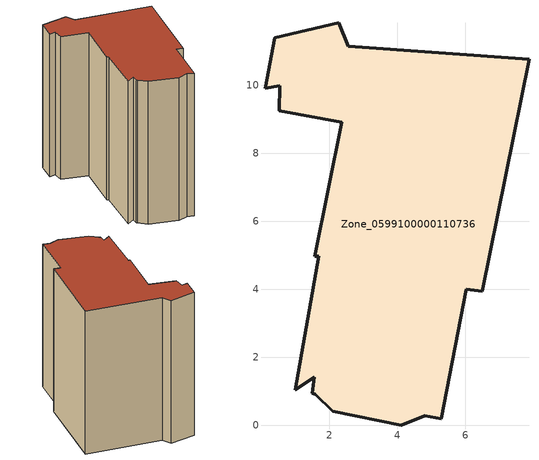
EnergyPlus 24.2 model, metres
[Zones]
Zone_0599100000110736
 floor ground (C_G): 7.87,10.76 6.5,3.93 6.03,3.99 5.29,0.18 4.81,0.27 4.11,0 2.1,0.4 1.58,0.91 1.5,0.93 1.56,1.41 0.99,1.04 1.69,4.96 1.57,4.97 2.37,8.9 0.53,9.24 0.54,9.98 0.11,9.91 0.39,11.39 2.28,11.83 2.56,11.14 z0
 wall outside (C_F): 2.28,11.83 0.39,11.39 0.11,9.91 0.54,9.98 0.53,9.24 2.37,8.9 1.57,4.97 1.69,4.96 0.99,1.04 1.56,1.41 1.5,0.93 1.58,0.91 2.1,0.4 4.11,0 4.81,0.27 5.29,0.18 6.03,3.99 6.5,3.93 7.87,10.76 2.56,11.14 2.28,11.83 z0:9.87
 roof outside (C_R): 1.69,4.96 0.99,1.04 1.56,1.41 1.5,0.93 1.58,0.91 2.1,0.4 4.11,0 4.81,0.27 5.29,0.18 6.03,3.99 6.5,3.93 7.87,10.76 2.56,11.14 2.28,11.83 0.39,11.39 0.11,9.91 0.54,9.98 0.53,9.24 2.37,8.9 1.57,4.97 z9.87
[BUILDING]
Pand.0599100000110736: North Axis=0; Terrain=City; Loads Convergence Tolerance Value=0.04; Temperature Convergence Tolerance Value=0.4; Solar Distribution=FullExterior; Maximum Number of Warmup Days=25; Minimum Number of Warmup Days=1
[Site:Location]
Rotterdam.The.Hague.AP_ZH_NLD Design_Conditions: Latitude=51.96; Longitude=4.45; Time Zone=1; Elevation=-4.5
[SITE:GROUNDTEMPERATURE:BUILDINGSURFACE]
18, 18, 18, 18, 18, 18, 18, 18, 18, 18, 18, 18
[MATERIAL] Thermal Absorptance=0.9; Solar Absorptance=0.7; Visible Absorptance=0.7
Name | Roughness | Thickness | Conductivity | Density | Specific Heat
G.TC.1946 | MediumSmooth | 0.15 | 1 | 540 | 1210
F.TC.1946 | Rough | 0.3 | 0.857143 | 1920 | 840
R.TC.1946 | MediumRough | 0.2 | 0.909091 | 1500 | 1000
[CONSTRUCTION]
C_G: G.TC.1946
C_F: F.TC.1946
C_R: R.TC.1946
[ZONE]
Zone_0599100000110736: Type=1; Multiplier=1; Ceiling Height=Autocalculate; Volume=Autocalculate; Floor Area=autocalculate; Part of Total Floor Area=Yes
[ZONEINFILTRATION:DESIGNFLOWRATE]
Infil_Zone_0599100000110736: Zone or ZoneList or Space or SpaceList=Zone_0599100000110736; Schedule=AlwaysOn; Design Flow Rate Calculation Method=Flow/Area; Flow Rate per Floor Area=0.003; Constant Term Coefficient=1; Temperature Term Coefficient=0; Velocity Term Coefficient=0; Velocity Squared Term Coefficient=0
[HVACTEMPLATE:ZONE:IDEALLOADSAIRSYSTEM]
Zone_0599100000110736: Maximum Heating Supply Air Temperature=50; Minimum Cooling Supply Air Temperature=13; Maximum Heating Supply Air Humidity Ratio=0.0156; Minimum Cooling Supply Air Humidity Ratio=0.0077; Heating Limit=NoLimit; Cooling Limit=NoLimit; Dehumidification Control Type=ConstantSensibleHeatRatio; Cooling Sensible Heat Ratio=0.7; Dehumidification Setpoint=60; Humidification Control Type=None; Humidification Setpoint=30; Outdoor Air Method=None; Outdoor Air Flow Rate per Person=0.00944; Outdoor Air Flow Rate per Zone Floor Area=0; Outdoor Air Flow Rate per Zone=0; Demand Controlled Ventilation Type=None; Outdoor Air Economizer Type=NoEconomizer; Heat Recovery Type=None; Sensible Heat Recovery Effectiveness=0.7; Latent Heat Recovery Effectiveness=0.65
[ZONECONTROL:THERMOSTAT]
ThermostatControl_Zone_0599100000110736: Zone or ZoneList=Zone_0599100000110736; Control Type Schedule=DualSetpointControlType; Control 1=Thermostat_Zone_0599100000110736; Temperature Difference Between Cutout And Setpoint=0
[THERMOSTATSETPOINT:DUALSETPOINT]
Thermostat_Zone_0599100000110736: Heating Setpoint Temperature Schedule=HeatingSetpoint_Zone_0599100000110736; Cooling Setpoint Temperature Schedule=CoolingSetpoint_Zone_0599100000110736
[SCHEDULE:COMPACT]
HeatingSetpoint_Zone_0599100000110736: Through: 12/31, For: AllDays, Until: 24:00, 21
CoolingSetpoint_Zone_0599100000110736: Through: 12/31, For: AllDays, Until: 24:00, 24
DualSetpointControlType: Through: 12/31, For: AllDays, Until: 24:00, 4
AlwaysOn: Through: 12/31, For: AllDays, Until: 24:00, 1
